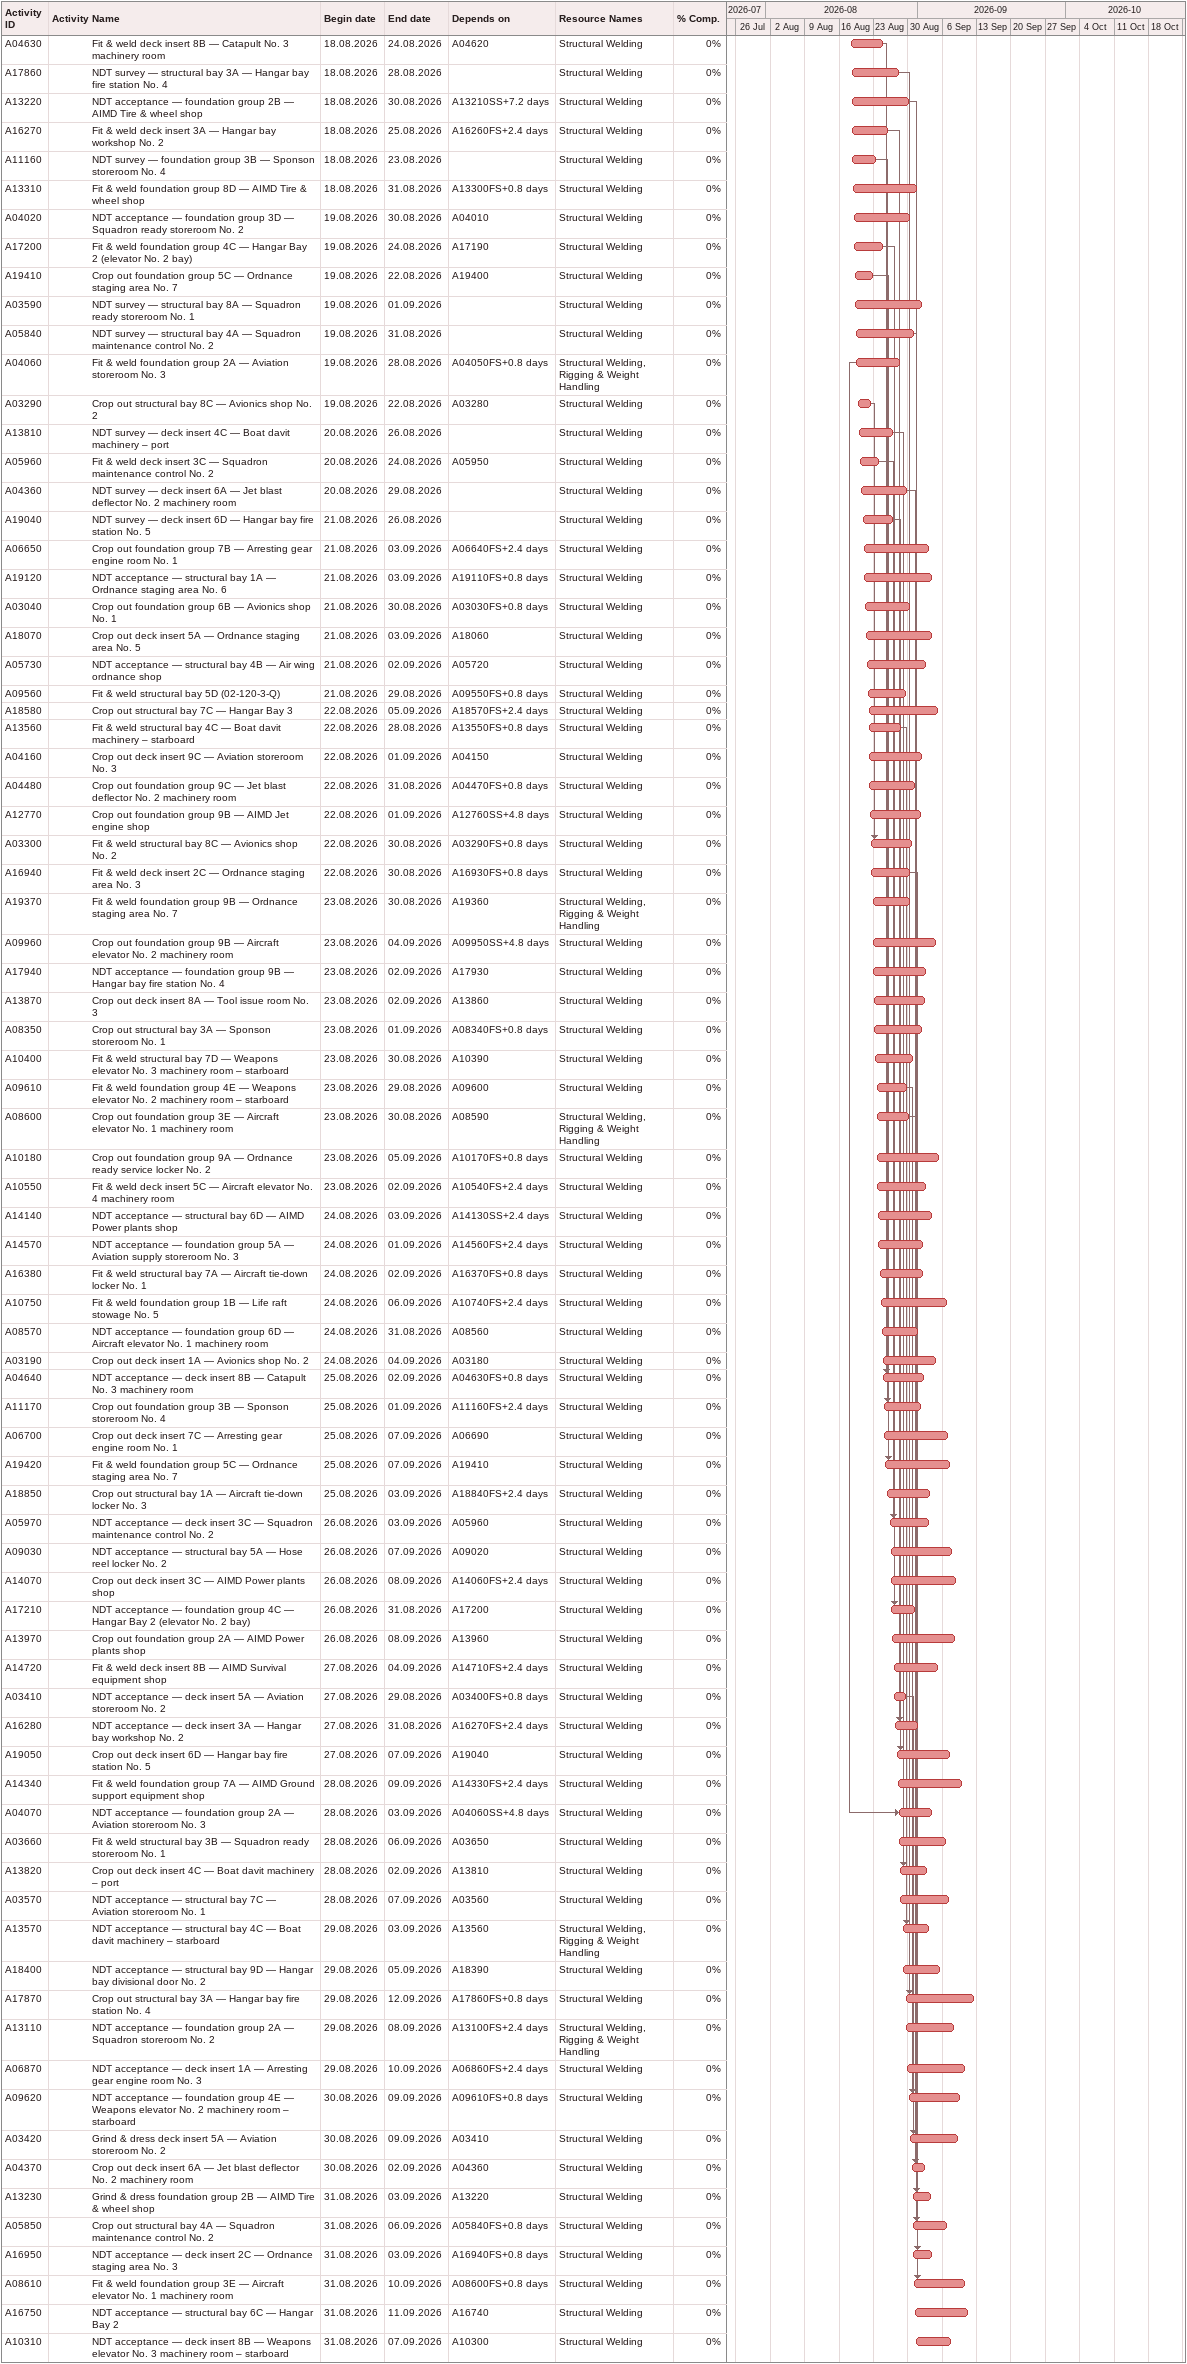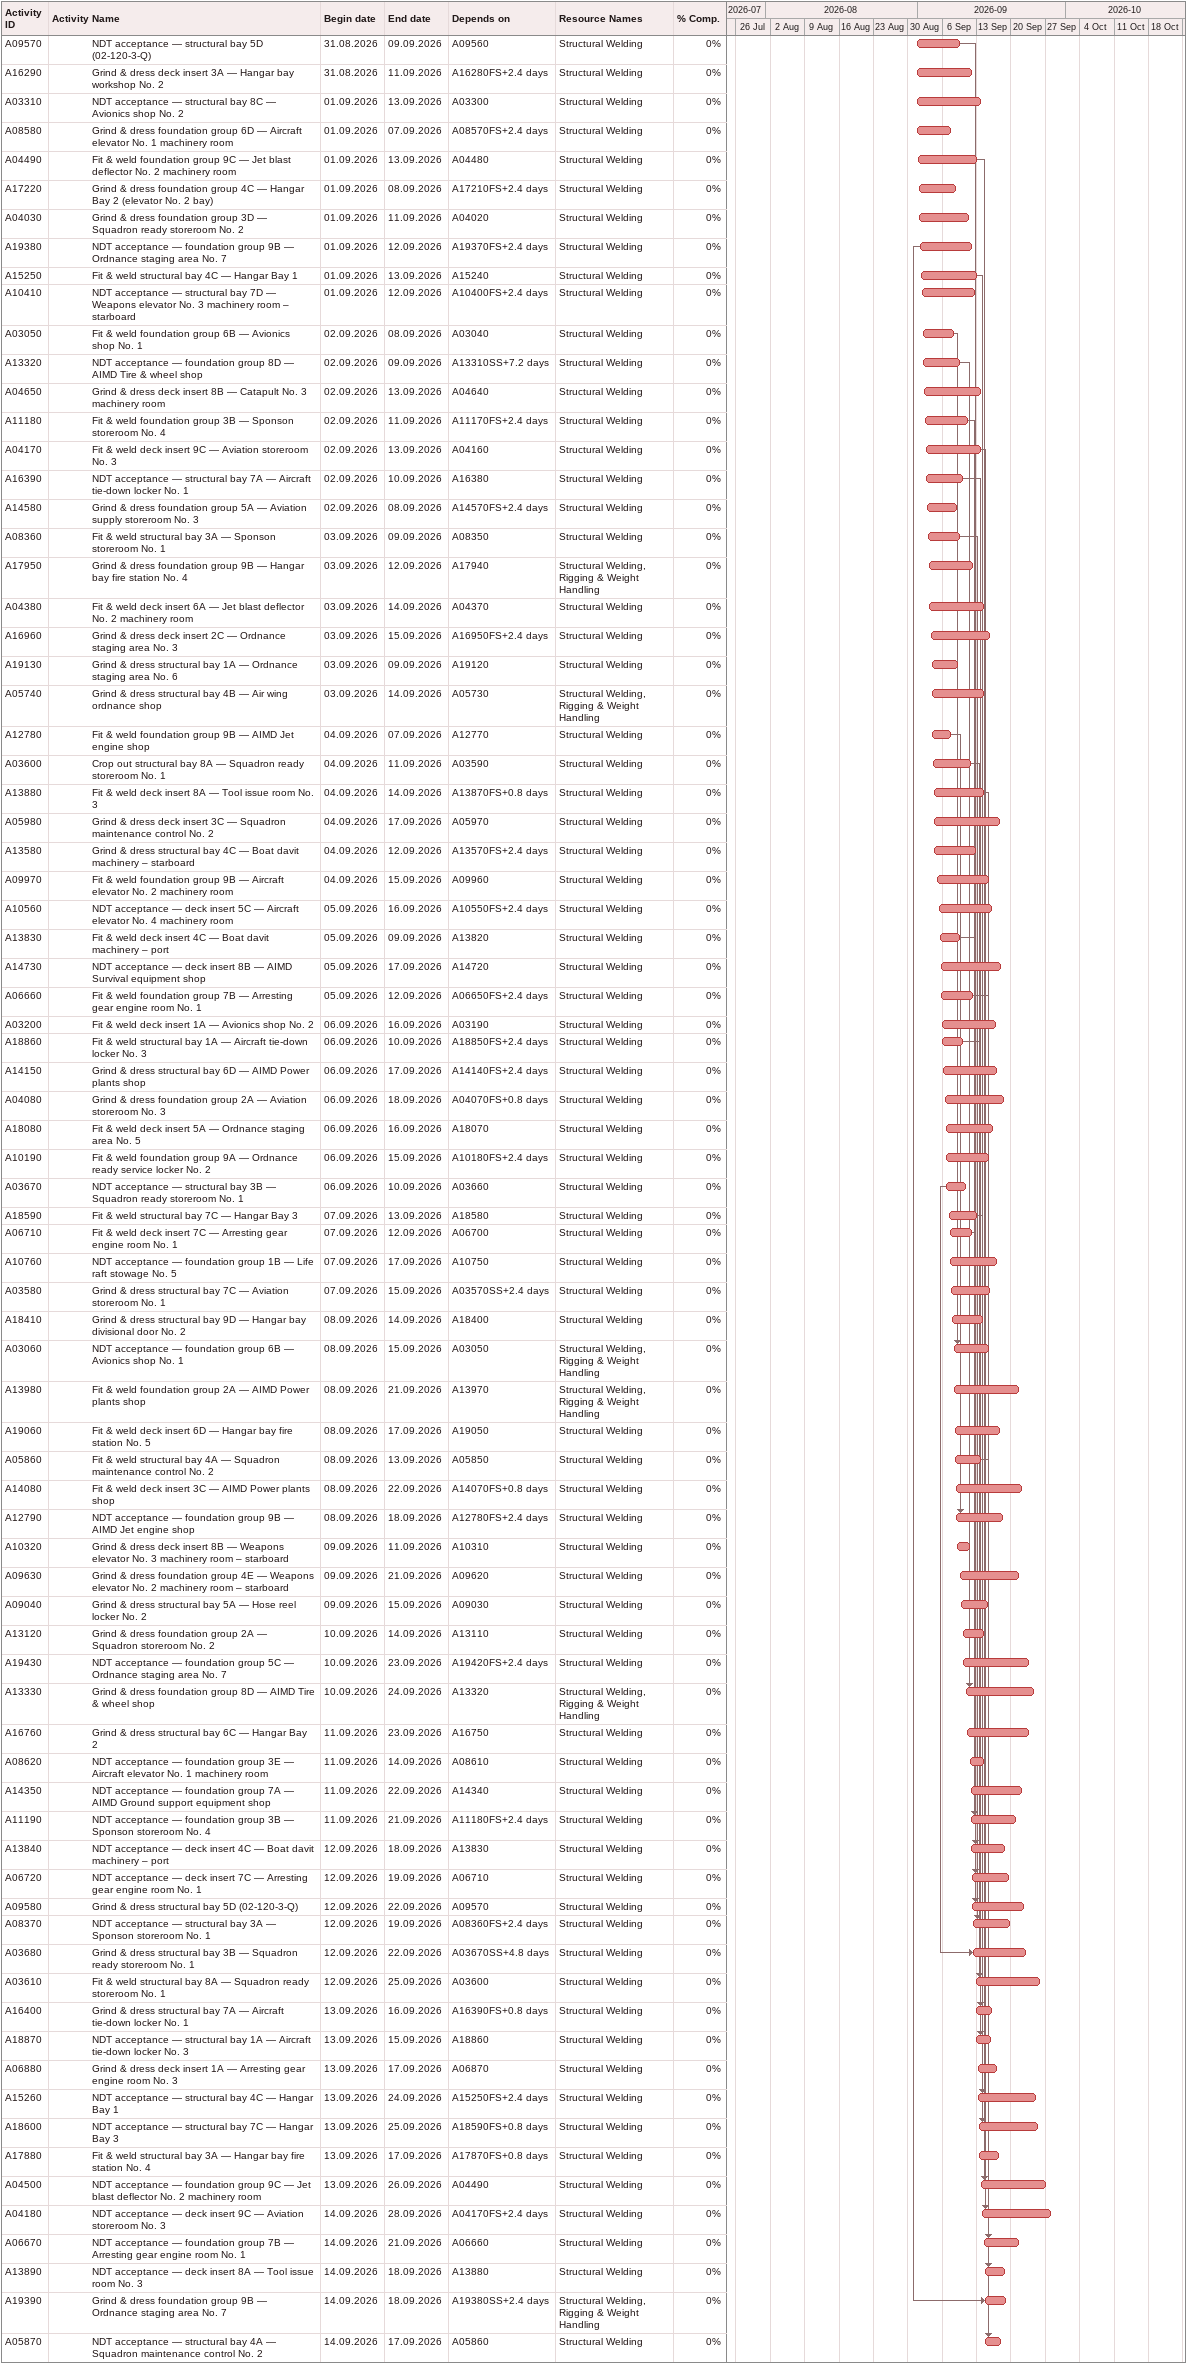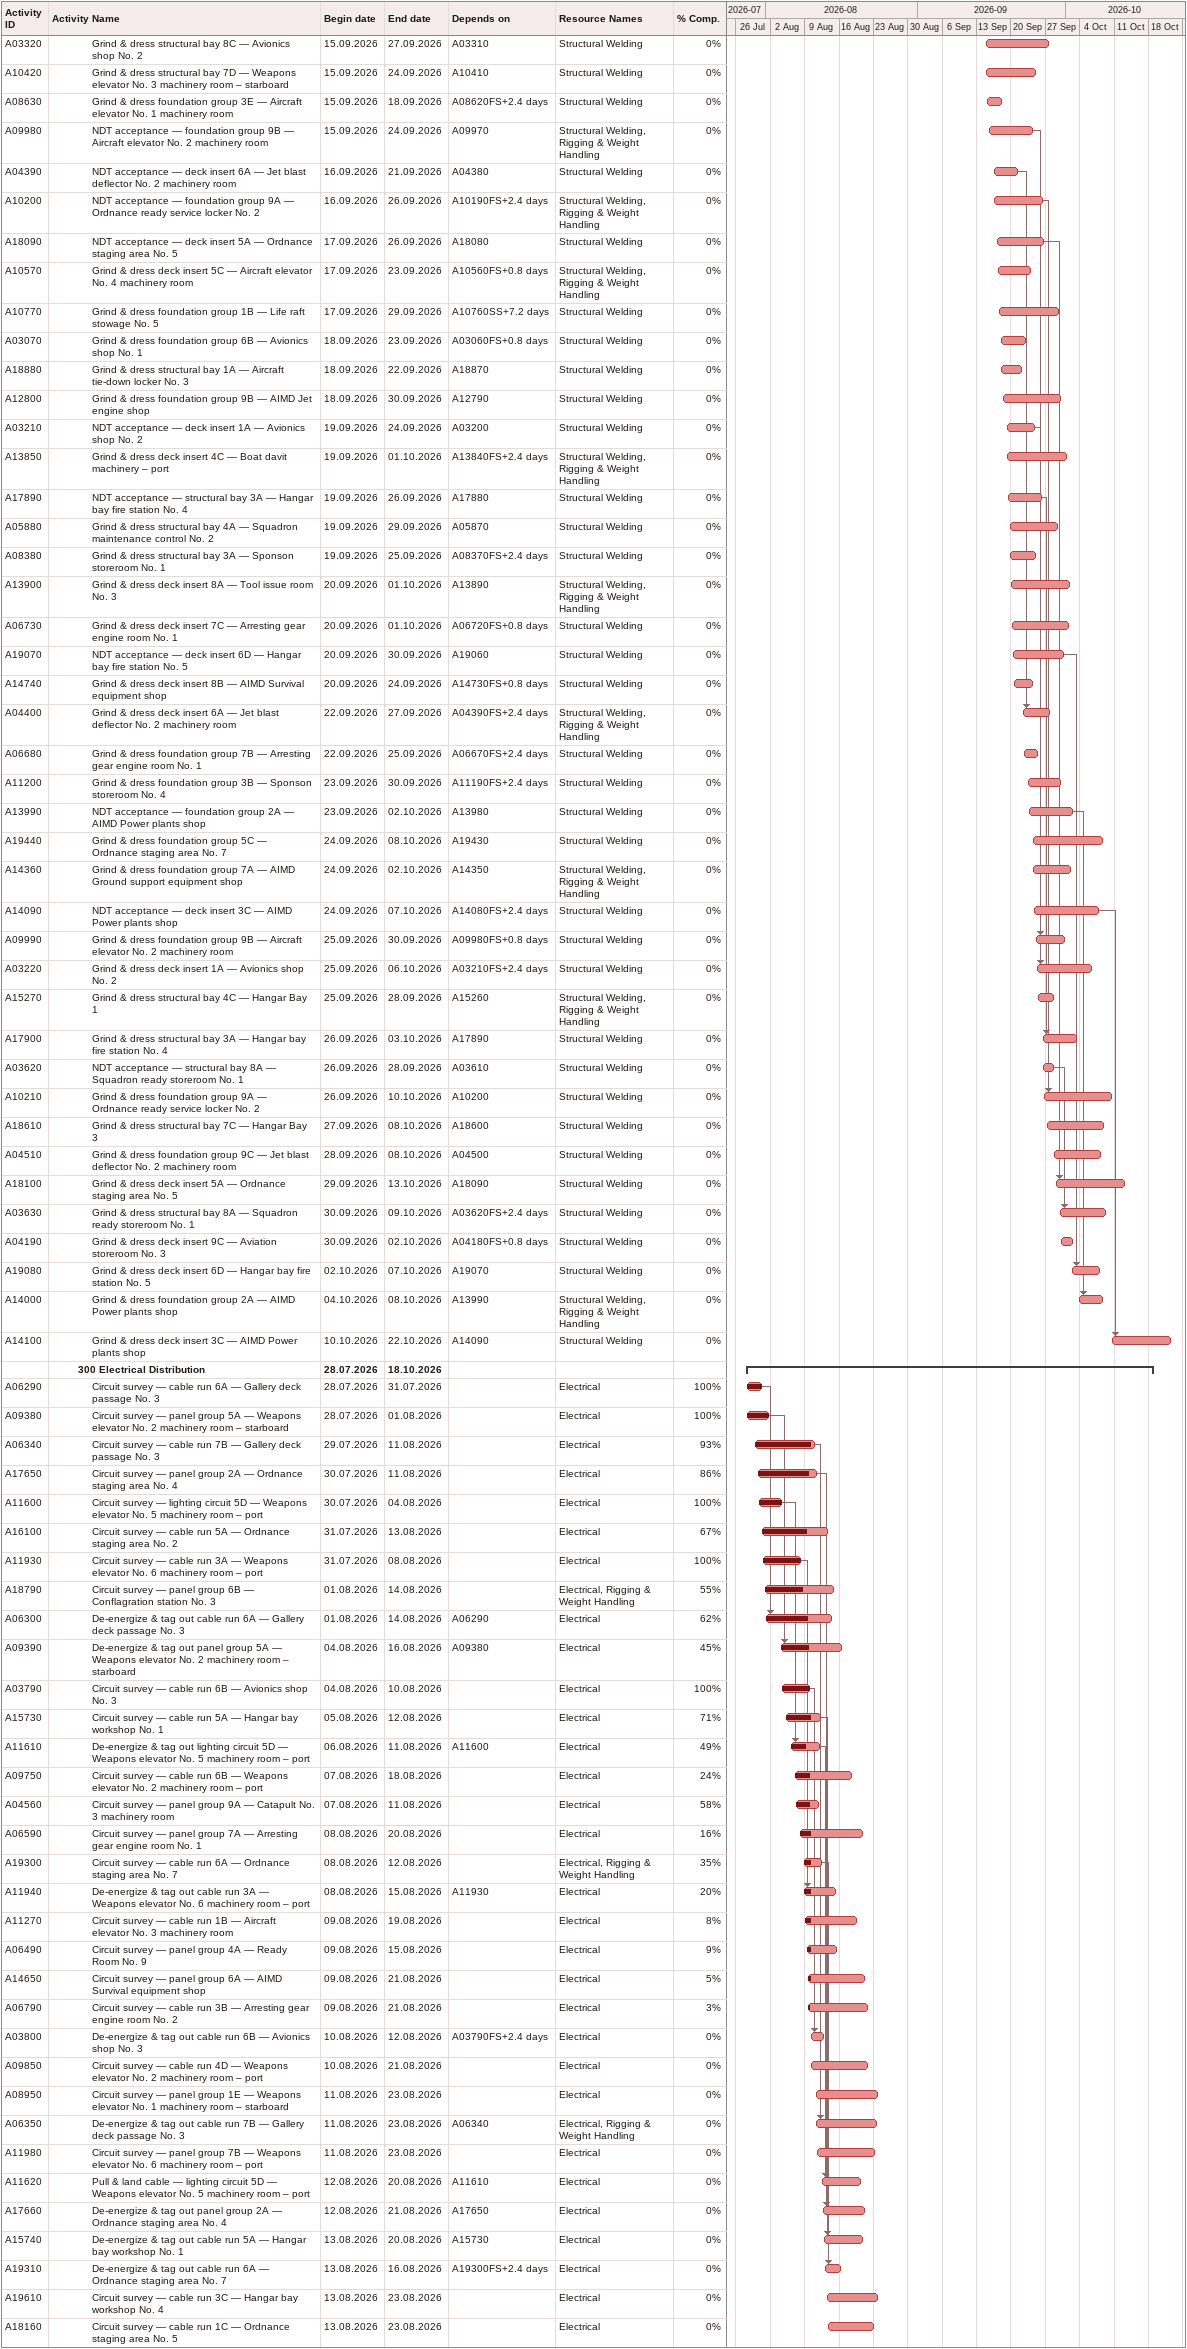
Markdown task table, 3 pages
| ID | Level | Task | Start | Finish | Predecessors | Resources | % complete |
|---|---|---|---|---|---|---|---|
| A04630 | 4 | Fit & weld deck insert 8B — Catapult No. 3 machinery room | 2026-08-18 | 2026-08-24 | A04620 | Structural Welding | 0 |
| A17860 | 4 | NDT survey — structural bay 3A — Hangar bay fire station No. 4 | 2026-08-18 | 2026-08-28 |  | Structural Welding | 0 |
| A13220 | 4 | NDT acceptance — foundation group 2B — AIMD Tire & wheel shop | 2026-08-18 | 2026-08-30 | A13210SS+7.2d | Structural Welding | 0 |
| A16270 | 4 | Fit & weld deck insert 3A — Hangar bay workshop No. 2 | 2026-08-18 | 2026-08-25 | A16260FS+2.4d | Structural Welding | 0 |
| A11160 | 4 | NDT survey — foundation group 3B — Sponson storeroom No. 4 | 2026-08-18 | 2026-08-23 |  | Structural Welding | 0 |
| A13310 | 4 | Fit & weld foundation group 8D — AIMD Tire & wheel shop | 2026-08-18 | 2026-08-31 | A13300FS+0.8d | Structural Welding | 0 |
| A04020 | 4 | NDT acceptance — foundation group 3D — Squadron ready storeroom No. 2 | 2026-08-19 | 2026-08-30 | A04010 | Structural Welding | 0 |
| A17200 | 4 | Fit & weld foundation group 4C — Hangar Bay 2 (elevator No. 2 bay) | 2026-08-19 | 2026-08-24 | A17190 | Structural Welding | 0 |
| A19410 | 4 | Crop out foundation group 5C — Ordnance staging area No. 7 | 2026-08-19 | 2026-08-22 | A19400 | Structural Welding | 0 |
| A03590 | 4 | NDT survey — structural bay 8A — Squadron ready storeroom No. 1 | 2026-08-19 | 2026-09-01 |  | Structural Welding | 0 |
| A05840 | 4 | NDT survey — structural bay 4A — Squadron maintenance control No. 2 | 2026-08-19 | 2026-08-31 |  | Structural Welding | 0 |
| A04060 | 4 | Fit & weld foundation group 2A — Aviation storeroom No. 3 | 2026-08-19 | 2026-08-28 | A04050FS+0.8d | Structural Welding, Rigging & Weight Handling | 0 |
| A03290 | 4 | Crop out structural bay 8C — Avionics shop No. 2 | 2026-08-19 | 2026-08-22 | A03280 | Structural Welding | 0 |
| A13810 | 4 | NDT survey — deck insert 4C — Boat davit machinery – port | 2026-08-20 | 2026-08-26 |  | Structural Welding | 0 |
| A05960 | 4 | Fit & weld deck insert 3C — Squadron maintenance control No. 2 | 2026-08-20 | 2026-08-24 | A05950 | Structural Welding | 0 |
| A04360 | 4 | NDT survey — deck insert 6A — Jet blast deflector No. 2 machinery room | 2026-08-20 | 2026-08-29 |  | Structural Welding | 0 |
| A19040 | 4 | NDT survey — deck insert 6D — Hangar bay fire station No. 5 | 2026-08-21 | 2026-08-26 |  | Structural Welding | 0 |
| A06650 | 4 | Crop out foundation group 7B — Arresting gear engine room No. 1 | 2026-08-21 | 2026-09-03 | A06640FS+2.4d | Structural Welding | 0 |
| A19120 | 4 | NDT acceptance — structural bay 1A — Ordnance staging area No. 6 | 2026-08-21 | 2026-09-03 | A19110FS+0.8d | Structural Welding | 0 |
| A03040 | 4 | Crop out foundation group 6B — Avionics shop No. 1 | 2026-08-21 | 2026-08-30 | A03030FS+0.8d | Structural Welding | 0 |
| A18070 | 4 | Crop out deck insert 5A — Ordnance staging area No. 5 | 2026-08-21 | 2026-09-03 | A18060 | Structural Welding | 0 |
| A05730 | 4 | NDT acceptance — structural bay 4B — Air wing ordnance shop | 2026-08-21 | 2026-09-02 | A05720 | Structural Welding | 0 |
| A09560 | 4 | Fit & weld structural bay 5D (02-120-3-Q) | 2026-08-21 | 2026-08-29 | A09550FS+0.8d | Structural Welding | 0 |
| A18580 | 4 | Crop out structural bay 7C — Hangar Bay 3 | 2026-08-22 | 2026-09-05 | A18570FS+2.4d | Structural Welding | 0 |
| A13560 | 4 | Fit & weld structural bay 4C — Boat davit machinery – starboard | 2026-08-22 | 2026-08-28 | A13550FS+0.8d | Structural Welding | 0 |
| A04160 | 4 | Crop out deck insert 9C — Aviation storeroom No. 3 | 2026-08-22 | 2026-09-01 | A04150 | Structural Welding | 0 |
| A04480 | 4 | Crop out foundation group 9C — Jet blast deflector No. 2 machinery room | 2026-08-22 | 2026-08-31 | A04470FS+0.8d | Structural Welding | 0 |
| A12770 | 4 | Crop out foundation group 9B — AIMD Jet engine shop | 2026-08-22 | 2026-09-01 | A12760SS+4.8d | Structural Welding | 0 |
| A03300 | 4 | Fit & weld structural bay 8C — Avionics shop No. 2 | 2026-08-22 | 2026-08-30 | A03290FS+0.8d | Structural Welding | 0 |
| A16940 | 4 | Fit & weld deck insert 2C — Ordnance staging area No. 3 | 2026-08-22 | 2026-08-30 | A16930FS+0.8d | Structural Welding | 0 |
| A19370 | 4 | Fit & weld foundation group 9B — Ordnance staging area No. 7 | 2026-08-23 | 2026-08-30 | A19360 | Structural Welding, Rigging & Weight Handling | 0 |
| A09960 | 4 | Crop out foundation group 9B — Aircraft elevator No. 2 machinery room | 2026-08-23 | 2026-09-04 | A09950SS+4.8d | Structural Welding | 0 |
| A17940 | 4 | NDT acceptance — foundation group 9B — Hangar bay fire station No. 4 | 2026-08-23 | 2026-09-02 | A17930 | Structural Welding | 0 |
| A13870 | 4 | Crop out deck insert 8A — Tool issue room No. 3 | 2026-08-23 | 2026-09-02 | A13860 | Structural Welding | 0 |
| A08350 | 4 | Crop out structural bay 3A — Sponson storeroom No. 1 | 2026-08-23 | 2026-09-01 | A08340FS+0.8d | Structural Welding | 0 |
| A10400 | 4 | Fit & weld structural bay 7D — Weapons elevator No. 3 machinery room – starboard | 2026-08-23 | 2026-08-30 | A10390 | Structural Welding | 0 |
| A09610 | 4 | Fit & weld foundation group 4E — Weapons elevator No. 2 machinery room – starboard | 2026-08-23 | 2026-08-29 | A09600 | Structural Welding | 0 |
| A08600 | 4 | Crop out foundation group 3E — Aircraft elevator No. 1 machinery room | 2026-08-23 | 2026-08-30 | A08590 | Structural Welding, Rigging & Weight Handling | 0 |
| A10180 | 4 | Crop out foundation group 9A — Ordnance ready service locker No. 2 | 2026-08-23 | 2026-09-05 | A10170FS+0.8d | Structural Welding | 0 |
| A10550 | 4 | Fit & weld deck insert 5C — Aircraft elevator No. 4 machinery room | 2026-08-23 | 2026-09-02 | A10540FS+2.4d | Structural Welding | 0 |
| A14140 | 4 | NDT acceptance — structural bay 6D — AIMD Power plants shop | 2026-08-24 | 2026-09-03 | A14130SS+2.4d | Structural Welding | 0 |
| A14570 | 4 | NDT acceptance — foundation group 5A — Aviation supply storeroom No. 3 | 2026-08-24 | 2026-09-01 | A14560FS+2.4d | Structural Welding | 0 |
| A16380 | 4 | Fit & weld structural bay 7A — Aircraft tie-down locker No. 1 | 2026-08-24 | 2026-09-02 | A16370FS+0.8d | Structural Welding | 0 |
| A10750 | 4 | Fit & weld foundation group 1B — Life raft stowage No. 5 | 2026-08-24 | 2026-09-06 | A10740FS+2.4d | Structural Welding | 0 |
| A08570 | 4 | NDT acceptance — foundation group 6D — Aircraft elevator No. 1 machinery room | 2026-08-24 | 2026-08-31 | A08560 | Structural Welding | 0 |
| A03190 | 4 | Crop out deck insert 1A — Avionics shop No. 2 | 2026-08-24 | 2026-09-04 | A03180 | Structural Welding | 0 |
| A04640 | 4 | NDT acceptance — deck insert 8B — Catapult No. 3 machinery room | 2026-08-25 | 2026-09-02 | A04630FS+0.8d | Structural Welding | 0 |
| A11170 | 4 | Crop out foundation group 3B — Sponson storeroom No. 4 | 2026-08-25 | 2026-09-01 | A11160FS+2.4d | Structural Welding | 0 |
| A06700 | 4 | Crop out deck insert 7C — Arresting gear engine room No. 1 | 2026-08-25 | 2026-09-07 | A06690 | Structural Welding | 0 |
| A19420 | 4 | Fit & weld foundation group 5C — Ordnance staging area No. 7 | 2026-08-25 | 2026-09-07 | A19410 | Structural Welding | 0 |
| A18850 | 4 | Crop out structural bay 1A — Aircraft tie-down locker No. 3 | 2026-08-25 | 2026-09-03 | A18840FS+2.4d | Structural Welding | 0 |
| A05970 | 4 | NDT acceptance — deck insert 3C — Squadron maintenance control No. 2 | 2026-08-26 | 2026-09-03 | A05960 | Structural Welding | 0 |
| A09030 | 4 | NDT acceptance — structural bay 5A — Hose reel locker No. 2 | 2026-08-26 | 2026-09-07 | A09020 | Structural Welding | 0 |
| A14070 | 4 | Crop out deck insert 3C — AIMD Power plants shop | 2026-08-26 | 2026-09-08 | A14060FS+2.4d | Structural Welding | 0 |
| A17210 | 4 | NDT acceptance — foundation group 4C — Hangar Bay 2 (elevator No. 2 bay) | 2026-08-26 | 2026-08-31 | A17200 | Structural Welding | 0 |
| A13970 | 4 | Crop out foundation group 2A — AIMD Power plants shop | 2026-08-26 | 2026-09-08 | A13960 | Structural Welding | 0 |
| A14720 | 4 | Fit & weld deck insert 8B — AIMD Survival equipment shop | 2026-08-27 | 2026-09-04 | A14710FS+2.4d | Structural Welding | 0 |
| A03410 | 4 | NDT acceptance — deck insert 5A — Aviation storeroom No. 2 | 2026-08-27 | 2026-08-29 | A03400FS+0.8d | Structural Welding | 0 |
| A16280 | 4 | NDT acceptance — deck insert 3A — Hangar bay workshop No. 2 | 2026-08-27 | 2026-08-31 | A16270FS+2.4d | Structural Welding | 0 |
| A19050 | 4 | Crop out deck insert 6D — Hangar bay fire station No. 5 | 2026-08-27 | 2026-09-07 | A19040 | Structural Welding | 0 |
| A14340 | 4 | Fit & weld foundation group 7A — AIMD Ground support equipment shop | 2026-08-28 | 2026-09-09 | A14330FS+2.4d | Structural Welding | 0 |
| A04070 | 4 | NDT acceptance — foundation group 2A — Aviation storeroom No. 3 | 2026-08-28 | 2026-09-03 | A04060SS+4.8d | Structural Welding | 0 |
| A03660 | 4 | Fit & weld structural bay 3B — Squadron ready storeroom No. 1 | 2026-08-28 | 2026-09-06 | A03650 | Structural Welding | 0 |
| A13820 | 4 | Crop out deck insert 4C — Boat davit machinery – port | 2026-08-28 | 2026-09-02 | A13810 | Structural Welding | 0 |
| A03570 | 4 | NDT acceptance — structural bay 7C — Aviation storeroom No. 1 | 2026-08-28 | 2026-09-07 | A03560 | Structural Welding | 0 |
| A13570 | 4 | NDT acceptance — structural bay 4C — Boat davit machinery – starboard | 2026-08-29 | 2026-09-03 | A13560 | Structural Welding, Rigging & Weight Handling | 0 |
| A18400 | 4 | NDT acceptance — structural bay 9D — Hangar bay divisional door No. 2 | 2026-08-29 | 2026-09-05 | A18390 | Structural Welding | 0 |
| A17870 | 4 | Crop out structural bay 3A — Hangar bay fire station No. 4 | 2026-08-29 | 2026-09-12 | A17860FS+0.8d | Structural Welding | 0 |
| A13110 | 4 | NDT acceptance — foundation group 2A — Squadron storeroom No. 2 | 2026-08-29 | 2026-09-08 | A13100FS+2.4d | Structural Welding, Rigging & Weight Handling | 0 |
| A06870 | 4 | NDT acceptance — deck insert 1A — Arresting gear engine room No. 3 | 2026-08-29 | 2026-09-10 | A06860FS+2.4d | Structural Welding | 0 |
| A09620 | 4 | NDT acceptance — foundation group 4E — Weapons elevator No. 2 machinery room – starboard | 2026-08-30 | 2026-09-09 | A09610FS+0.8d | Structural Welding | 0 |
| A03420 | 4 | Grind & dress deck insert 5A — Aviation storeroom No. 2 | 2026-08-30 | 2026-09-09 | A03410 | Structural Welding | 0 |
| A04370 | 4 | Crop out deck insert 6A — Jet blast deflector No. 2 machinery room | 2026-08-30 | 2026-09-02 | A04360 | Structural Welding | 0 |
| A13230 | 4 | Grind & dress foundation group 2B — AIMD Tire & wheel shop | 2026-08-31 | 2026-09-03 | A13220 | Structural Welding | 0 |
| A05850 | 4 | Crop out structural bay 4A — Squadron maintenance control No. 2 | 2026-08-31 | 2026-09-06 | A05840FS+0.8d | Structural Welding | 0 |
| A16950 | 4 | NDT acceptance — deck insert 2C — Ordnance staging area No. 3 | 2026-08-31 | 2026-09-03 | A16940FS+0.8d | Structural Welding | 0 |
| A08610 | 4 | Fit & weld foundation group 3E — Aircraft elevator No. 1 machinery room | 2026-08-31 | 2026-09-10 | A08600FS+0.8d | Structural Welding | 0 |
| A16750 | 4 | NDT acceptance — structural bay 6C — Hangar Bay 2 | 2026-08-31 | 2026-09-11 | A16740 | Structural Welding | 0 |
| A10310 | 4 | NDT acceptance — deck insert 8B — Weapons elevator No. 3 machinery room – starboard | 2026-08-31 | 2026-09-07 | A10300 | Structural Welding | 0 |
| A09570 | 4 | NDT acceptance — structural bay 5D (02-120-3-Q) | 2026-08-31 | 2026-09-09 | A09560 | Structural Welding | 0 |
| A16290 | 4 | Grind & dress deck insert 3A — Hangar bay workshop No. 2 | 2026-08-31 | 2026-09-11 | A16280FS+2.4d | Structural Welding | 0 |
| A03310 | 4 | NDT acceptance — structural bay 8C — Avionics shop No. 2 | 2026-09-01 | 2026-09-13 | A03300 | Structural Welding | 0 |
| A08580 | 4 | Grind & dress foundation group 6D — Aircraft elevator No. 1 machinery room | 2026-09-01 | 2026-09-07 | A08570FS+2.4d | Structural Welding | 0 |
| A04490 | 4 | Fit & weld foundation group 9C — Jet blast deflector No. 2 machinery room | 2026-09-01 | 2026-09-13 | A04480 | Structural Welding | 0 |
| A17220 | 4 | Grind & dress foundation group 4C — Hangar Bay 2 (elevator No. 2 bay) | 2026-09-01 | 2026-09-08 | A17210FS+2.4d | Structural Welding | 0 |
| A04030 | 4 | Grind & dress foundation group 3D — Squadron ready storeroom No. 2 | 2026-09-01 | 2026-09-11 | A04020 | Structural Welding | 0 |
| A19380 | 4 | NDT acceptance — foundation group 9B — Ordnance staging area No. 7 | 2026-09-01 | 2026-09-12 | A19370FS+2.4d | Structural Welding | 0 |
| A15250 | 4 | Fit & weld structural bay 4C — Hangar Bay 1 | 2026-09-01 | 2026-09-13 | A15240 | Structural Welding | 0 |
| A10410 | 4 | NDT acceptance — structural bay 7D — Weapons elevator No. 3 machinery room – starboard | 2026-09-01 | 2026-09-12 | A10400FS+2.4d | Structural Welding | 0 |
| A03050 | 4 | Fit & weld foundation group 6B — Avionics shop No. 1 | 2026-09-02 | 2026-09-08 | A03040 | Structural Welding | 0 |
| A13320 | 4 | NDT acceptance — foundation group 8D — AIMD Tire & wheel shop | 2026-09-02 | 2026-09-09 | A13310SS+7.2d | Structural Welding | 0 |
| A04650 | 4 | Grind & dress deck insert 8B — Catapult No. 3 machinery room | 2026-09-02 | 2026-09-13 | A04640 | Structural Welding | 0 |
| A11180 | 4 | Fit & weld foundation group 3B — Sponson storeroom No. 4 | 2026-09-02 | 2026-09-11 | A11170FS+2.4d | Structural Welding | 0 |
| A04170 | 4 | Fit & weld deck insert 9C — Aviation storeroom No. 3 | 2026-09-02 | 2026-09-13 | A04160 | Structural Welding | 0 |
| A16390 | 4 | NDT acceptance — structural bay 7A — Aircraft tie-down locker No. 1 | 2026-09-02 | 2026-09-10 | A16380 | Structural Welding | 0 |
| A14580 | 4 | Grind & dress foundation group 5A — Aviation supply storeroom No. 3 | 2026-09-02 | 2026-09-08 | A14570FS+2.4d | Structural Welding | 0 |
| A08360 | 4 | Fit & weld structural bay 3A — Sponson storeroom No. 1 | 2026-09-03 | 2026-09-09 | A08350 | Structural Welding | 0 |
| A17950 | 4 | Grind & dress foundation group 9B — Hangar bay fire station No. 4 | 2026-09-03 | 2026-09-12 | A17940 | Structural Welding, Rigging & Weight Handling | 0 |
| A04380 | 4 | Fit & weld deck insert 6A — Jet blast deflector No. 2 machinery room | 2026-09-03 | 2026-09-14 | A04370 | Structural Welding | 0 |
| A16960 | 4 | Grind & dress deck insert 2C — Ordnance staging area No. 3 | 2026-09-03 | 2026-09-15 | A16950FS+2.4d | Structural Welding | 0 |
| A19130 | 4 | Grind & dress structural bay 1A — Ordnance staging area No. 6 | 2026-09-03 | 2026-09-09 | A19120 | Structural Welding | 0 |
| A05740 | 4 | Grind & dress structural bay 4B — Air wing ordnance shop | 2026-09-03 | 2026-09-14 | A05730 | Structural Welding, Rigging & Weight Handling | 0 |
| A12780 | 4 | Fit & weld foundation group 9B — AIMD Jet engine shop | 2026-09-04 | 2026-09-07 | A12770 | Structural Welding | 0 |
| A03600 | 4 | Crop out structural bay 8A — Squadron ready storeroom No. 1 | 2026-09-04 | 2026-09-11 | A03590 | Structural Welding | 0 |
| A13880 | 4 | Fit & weld deck insert 8A — Tool issue room No. 3 | 2026-09-04 | 2026-09-14 | A13870FS+0.8d | Structural Welding | 0 |
| A05980 | 4 | Grind & dress deck insert 3C — Squadron maintenance control No. 2 | 2026-09-04 | 2026-09-17 | A05970 | Structural Welding | 0 |
| A13580 | 4 | Grind & dress structural bay 4C — Boat davit machinery – starboard | 2026-09-04 | 2026-09-12 | A13570FS+2.4d | Structural Welding | 0 |
| A09970 | 4 | Fit & weld foundation group 9B — Aircraft elevator No. 2 machinery room | 2026-09-04 | 2026-09-15 | A09960 | Structural Welding | 0 |
| A10560 | 4 | NDT acceptance — deck insert 5C — Aircraft elevator No. 4 machinery room | 2026-09-05 | 2026-09-16 | A10550FS+2.4d | Structural Welding | 0 |
| A13830 | 4 | Fit & weld deck insert 4C — Boat davit machinery – port | 2026-09-05 | 2026-09-09 | A13820 | Structural Welding | 0 |
| A14730 | 4 | NDT acceptance — deck insert 8B — AIMD Survival equipment shop | 2026-09-05 | 2026-09-17 | A14720 | Structural Welding | 0 |
| A06660 | 4 | Fit & weld foundation group 7B — Arresting gear engine room No. 1 | 2026-09-05 | 2026-09-12 | A06650FS+2.4d | Structural Welding | 0 |
| A03200 | 4 | Fit & weld deck insert 1A — Avionics shop No. 2 | 2026-09-06 | 2026-09-16 | A03190 | Structural Welding | 0 |
| A18860 | 4 | Fit & weld structural bay 1A — Aircraft tie-down locker No. 3 | 2026-09-06 | 2026-09-10 | A18850FS+2.4d | Structural Welding | 0 |
| A14150 | 4 | Grind & dress structural bay 6D — AIMD Power plants shop | 2026-09-06 | 2026-09-17 | A14140FS+2.4d | Structural Welding | 0 |
| A04080 | 4 | Grind & dress foundation group 2A — Aviation storeroom No. 3 | 2026-09-06 | 2026-09-18 | A04070FS+0.8d | Structural Welding | 0 |
| A18080 | 4 | Fit & weld deck insert 5A — Ordnance staging area No. 5 | 2026-09-06 | 2026-09-16 | A18070 | Structural Welding | 0 |
| A10190 | 4 | Fit & weld foundation group 9A — Ordnance ready service locker No. 2 | 2026-09-06 | 2026-09-15 | A10180FS+2.4d | Structural Welding | 0 |
| A03670 | 4 | NDT acceptance — structural bay 3B — Squadron ready storeroom No. 1 | 2026-09-06 | 2026-09-10 | A03660 | Structural Welding | 0 |
| A18590 | 4 | Fit & weld structural bay 7C — Hangar Bay 3 | 2026-09-07 | 2026-09-13 | A18580 | Structural Welding | 0 |
| A06710 | 4 | Fit & weld deck insert 7C — Arresting gear engine room No. 1 | 2026-09-07 | 2026-09-12 | A06700 | Structural Welding | 0 |
| A10760 | 4 | NDT acceptance — foundation group 1B — Life raft stowage No. 5 | 2026-09-07 | 2026-09-17 | A10750 | Structural Welding | 0 |
| A03580 | 4 | Grind & dress structural bay 7C — Aviation storeroom No. 1 | 2026-09-07 | 2026-09-15 | A03570SS+2.4d | Structural Welding | 0 |
| A18410 | 4 | Grind & dress structural bay 9D — Hangar bay divisional door No. 2 | 2026-09-08 | 2026-09-14 | A18400 | Structural Welding | 0 |
| A03060 | 4 | NDT acceptance — foundation group 6B — Avionics shop No. 1 | 2026-09-08 | 2026-09-15 | A03050 | Structural Welding, Rigging & Weight Handling | 0 |
| A13980 | 4 | Fit & weld foundation group 2A — AIMD Power plants shop | 2026-09-08 | 2026-09-21 | A13970 | Structural Welding, Rigging & Weight Handling | 0 |
| A19060 | 4 | Fit & weld deck insert 6D — Hangar bay fire station No. 5 | 2026-09-08 | 2026-09-17 | A19050 | Structural Welding | 0 |
| A05860 | 4 | Fit & weld structural bay 4A — Squadron maintenance control No. 2 | 2026-09-08 | 2026-09-13 | A05850 | Structural Welding | 0 |
| A14080 | 4 | Fit & weld deck insert 3C — AIMD Power plants shop | 2026-09-08 | 2026-09-22 | A14070FS+0.8d | Structural Welding | 0 |
| A12790 | 4 | NDT acceptance — foundation group 9B — AIMD Jet engine shop | 2026-09-08 | 2026-09-18 | A12780FS+2.4d | Structural Welding | 0 |
| A10320 | 4 | Grind & dress deck insert 8B — Weapons elevator No. 3 machinery room – starboard | 2026-09-09 | 2026-09-11 | A10310 | Structural Welding | 0 |
| A09630 | 4 | Grind & dress foundation group 4E — Weapons elevator No. 2 machinery room – starboard | 2026-09-09 | 2026-09-21 | A09620 | Structural Welding | 0 |
| A09040 | 4 | Grind & dress structural bay 5A — Hose reel locker No. 2 | 2026-09-09 | 2026-09-15 | A09030 | Structural Welding | 0 |
| A13120 | 4 | Grind & dress foundation group 2A — Squadron storeroom No. 2 | 2026-09-10 | 2026-09-14 | A13110 | Structural Welding | 0 |
| A19430 | 4 | NDT acceptance — foundation group 5C — Ordnance staging area No. 7 | 2026-09-10 | 2026-09-23 | A19420FS+2.4d | Structural Welding | 0 |
| A13330 | 4 | Grind & dress foundation group 8D — AIMD Tire & wheel shop | 2026-09-10 | 2026-09-24 | A13320 | Structural Welding, Rigging & Weight Handling | 0 |
| A16760 | 4 | Grind & dress structural bay 6C — Hangar Bay 2 | 2026-09-11 | 2026-09-23 | A16750 | Structural Welding | 0 |
| A08620 | 4 | NDT acceptance — foundation group 3E — Aircraft elevator No. 1 machinery room | 2026-09-11 | 2026-09-14 | A08610 | Structural Welding | 0 |
| A14350 | 4 | NDT acceptance — foundation group 7A — AIMD Ground support equipment shop | 2026-09-11 | 2026-09-22 | A14340 | Structural Welding | 0 |
| A11190 | 4 | NDT acceptance — foundation group 3B — Sponson storeroom No. 4 | 2026-09-11 | 2026-09-21 | A11180FS+2.4d | Structural Welding | 0 |
| A13840 | 4 | NDT acceptance — deck insert 4C — Boat davit machinery – port | 2026-09-12 | 2026-09-18 | A13830 | Structural Welding | 0 |
| A06720 | 4 | NDT acceptance — deck insert 7C — Arresting gear engine room No. 1 | 2026-09-12 | 2026-09-19 | A06710 | Structural Welding | 0 |
| A09580 | 4 | Grind & dress structural bay 5D (02-120-3-Q) | 2026-09-12 | 2026-09-22 | A09570 | Structural Welding | 0 |
| A08370 | 4 | NDT acceptance — structural bay 3A — Sponson storeroom No. 1 | 2026-09-12 | 2026-09-19 | A08360FS+2.4d | Structural Welding | 0 |
| A03680 | 4 | Grind & dress structural bay 3B — Squadron ready storeroom No. 1 | 2026-09-12 | 2026-09-22 | A03670SS+4.8d | Structural Welding | 0 |
| A03610 | 4 | Fit & weld structural bay 8A — Squadron ready storeroom No. 1 | 2026-09-12 | 2026-09-25 | A03600 | Structural Welding | 0 |
| A16400 | 4 | Grind & dress structural bay 7A — Aircraft tie-down locker No. 1 | 2026-09-13 | 2026-09-16 | A16390FS+0.8d | Structural Welding | 0 |
| A18870 | 4 | NDT acceptance — structural bay 1A — Aircraft tie-down locker No. 3 | 2026-09-13 | 2026-09-15 | A18860 | Structural Welding | 0 |
| A06880 | 4 | Grind & dress deck insert 1A — Arresting gear engine room No. 3 | 2026-09-13 | 2026-09-17 | A06870 | Structural Welding | 0 |
| A15260 | 4 | NDT acceptance — structural bay 4C — Hangar Bay 1 | 2026-09-13 | 2026-09-24 | A15250FS+2.4d | Structural Welding | 0 |
| A18600 | 4 | NDT acceptance — structural bay 7C — Hangar Bay 3 | 2026-09-13 | 2026-09-25 | A18590FS+0.8d | Structural Welding | 0 |
| A17880 | 4 | Fit & weld structural bay 3A — Hangar bay fire station No. 4 | 2026-09-13 | 2026-09-17 | A17870FS+0.8d | Structural Welding | 0 |
| A04500 | 4 | NDT acceptance — foundation group 9C — Jet blast deflector No. 2 machinery room | 2026-09-13 | 2026-09-26 | A04490 | Structural Welding | 0 |
| A04180 | 4 | NDT acceptance — deck insert 9C — Aviation storeroom No. 3 | 2026-09-14 | 2026-09-28 | A04170FS+2.4d | Structural Welding | 0 |
| A06670 | 4 | NDT acceptance — foundation group 7B — Arresting gear engine room No. 1 | 2026-09-14 | 2026-09-21 | A06660 | Structural Welding | 0 |
| A13890 | 4 | NDT acceptance — deck insert 8A — Tool issue room No. 3 | 2026-09-14 | 2026-09-18 | A13880 | Structural Welding | 0 |
| A19390 | 4 | Grind & dress foundation group 9B — Ordnance staging area No. 7 | 2026-09-14 | 2026-09-18 | A19380SS+2.4d | Structural Welding, Rigging & Weight Handling | 0 |
| A05870 | 4 | NDT acceptance — structural bay 4A — Squadron maintenance control No. 2 | 2026-09-14 | 2026-09-17 | A05860 | Structural Welding | 0 |
| A03320 | 4 | Grind & dress structural bay 8C — Avionics shop No. 2 | 2026-09-15 | 2026-09-27 | A03310 | Structural Welding | 0 |
| A10420 | 4 | Grind & dress structural bay 7D — Weapons elevator No. 3 machinery room – starboard | 2026-09-15 | 2026-09-24 | A10410 | Structural Welding | 0 |
| A08630 | 4 | Grind & dress foundation group 3E — Aircraft elevator No. 1 machinery room | 2026-09-15 | 2026-09-18 | A08620FS+2.4d | Structural Welding | 0 |
| A09980 | 4 | NDT acceptance — foundation group 9B — Aircraft elevator No. 2 machinery room | 2026-09-15 | 2026-09-24 | A09970 | Structural Welding, Rigging & Weight Handling | 0 |
| A04390 | 4 | NDT acceptance — deck insert 6A — Jet blast deflector No. 2 machinery room | 2026-09-16 | 2026-09-21 | A04380 | Structural Welding | 0 |
| A10200 | 4 | NDT acceptance — foundation group 9A — Ordnance ready service locker No. 2 | 2026-09-16 | 2026-09-26 | A10190FS+2.4d | Structural Welding, Rigging & Weight Handling | 0 |
| A18090 | 4 | NDT acceptance — deck insert 5A — Ordnance staging area No. 5 | 2026-09-17 | 2026-09-26 | A18080 | Structural Welding | 0 |
| A10570 | 4 | Grind & dress deck insert 5C — Aircraft elevator No. 4 machinery room | 2026-09-17 | 2026-09-23 | A10560FS+0.8d | Structural Welding, Rigging & Weight Handling | 0 |
| A10770 | 4 | Grind & dress foundation group 1B — Life raft stowage No. 5 | 2026-09-17 | 2026-09-29 | A10760SS+7.2d | Structural Welding | 0 |
| A03070 | 4 | Grind & dress foundation group 6B — Avionics shop No. 1 | 2026-09-18 | 2026-09-23 | A03060FS+0.8d | Structural Welding | 0 |
| A18880 | 4 | Grind & dress structural bay 1A — Aircraft tie-down locker No. 3 | 2026-09-18 | 2026-09-22 | A18870 | Structural Welding | 0 |
| A12800 | 4 | Grind & dress foundation group 9B — AIMD Jet engine shop | 2026-09-18 | 2026-09-30 | A12790 | Structural Welding | 0 |
| A03210 | 4 | NDT acceptance — deck insert 1A — Avionics shop No. 2 | 2026-09-19 | 2026-09-24 | A03200 | Structural Welding | 0 |
| A13850 | 4 | Grind & dress deck insert 4C — Boat davit machinery – port | 2026-09-19 | 2026-10-01 | A13840FS+2.4d | Structural Welding, Rigging & Weight Handling | 0 |
| A17890 | 4 | NDT acceptance — structural bay 3A — Hangar bay fire station No. 4 | 2026-09-19 | 2026-09-26 | A17880 | Structural Welding | 0 |
| A05880 | 4 | Grind & dress structural bay 4A — Squadron maintenance control No. 2 | 2026-09-19 | 2026-09-29 | A05870 | Structural Welding | 0 |
| A08380 | 4 | Grind & dress structural bay 3A — Sponson storeroom No. 1 | 2026-09-19 | 2026-09-25 | A08370FS+2.4d | Structural Welding | 0 |
| A13900 | 4 | Grind & dress deck insert 8A — Tool issue room No. 3 | 2026-09-20 | 2026-10-01 | A13890 | Structural Welding, Rigging & Weight Handling | 0 |
| A06730 | 4 | Grind & dress deck insert 7C — Arresting gear engine room No. 1 | 2026-09-20 | 2026-10-01 | A06720FS+0.8d | Structural Welding | 0 |
| A19070 | 4 | NDT acceptance — deck insert 6D — Hangar bay fire station No. 5 | 2026-09-20 | 2026-09-30 | A19060 | Structural Welding | 0 |
| A14740 | 4 | Grind & dress deck insert 8B — AIMD Survival equipment shop | 2026-09-20 | 2026-09-24 | A14730FS+0.8d | Structural Welding | 0 |
| A04400 | 4 | Grind & dress deck insert 6A — Jet blast deflector No. 2 machinery room | 2026-09-22 | 2026-09-27 | A04390FS+2.4d | Structural Welding, Rigging & Weight Handling | 0 |
| A06680 | 4 | Grind & dress foundation group 7B — Arresting gear engine room No. 1 | 2026-09-22 | 2026-09-25 | A06670FS+2.4d | Structural Welding | 0 |
| A11200 | 4 | Grind & dress foundation group 3B — Sponson storeroom No. 4 | 2026-09-23 | 2026-09-30 | A11190FS+2.4d | Structural Welding | 0 |
| A13990 | 4 | NDT acceptance — foundation group 2A — AIMD Power plants shop | 2026-09-23 | 2026-10-02 | A13980 | Structural Welding | 0 |
| A19440 | 4 | Grind & dress foundation group 5C — Ordnance staging area No. 7 | 2026-09-24 | 2026-10-08 | A19430 | Structural Welding | 0 |
| A14360 | 4 | Grind & dress foundation group 7A — AIMD Ground support equipment shop | 2026-09-24 | 2026-10-02 | A14350 | Structural Welding, Rigging & Weight Handling | 0 |
| A14090 | 4 | NDT acceptance — deck insert 3C — AIMD Power plants shop | 2026-09-24 | 2026-10-07 | A14080FS+2.4d | Structural Welding | 0 |
| A09990 | 4 | Grind & dress foundation group 9B — Aircraft elevator No. 2 machinery room | 2026-09-25 | 2026-09-30 | A09980FS+0.8d | Structural Welding | 0 |
| A03220 | 4 | Grind & dress deck insert 1A — Avionics shop No. 2 | 2026-09-25 | 2026-10-06 | A03210FS+2.4d | Structural Welding | 0 |
| A15270 | 4 | Grind & dress structural bay 4C — Hangar Bay 1 | 2026-09-25 | 2026-09-28 | A15260 | Structural Welding, Rigging & Weight Handling | 0 |
| A17900 | 4 | Grind & dress structural bay 3A — Hangar bay fire station No. 4 | 2026-09-26 | 2026-10-03 | A17890 | Structural Welding | 0 |
| A03620 | 4 | NDT acceptance — structural bay 8A — Squadron ready storeroom No. 1 | 2026-09-26 | 2026-09-28 | A03610 | Structural Welding | 0 |
| A10210 | 4 | Grind & dress foundation group 9A — Ordnance ready service locker No. 2 | 2026-09-26 | 2026-10-10 | A10200 | Structural Welding | 0 |
| A18610 | 4 | Grind & dress structural bay 7C — Hangar Bay 3 | 2026-09-27 | 2026-10-08 | A18600 | Structural Welding | 0 |
| A04510 | 4 | Grind & dress foundation group 9C — Jet blast deflector No. 2 machinery room | 2026-09-28 | 2026-10-08 | A04500 | Structural Welding | 0 |
| A18100 | 4 | Grind & dress deck insert 5A — Ordnance staging area No. 5 | 2026-09-29 | 2026-10-13 | A18090 | Structural Welding | 0 |
| A03630 | 4 | Grind & dress structural bay 8A — Squadron ready storeroom No. 1 | 2026-09-30 | 2026-10-09 | A03620FS+2.4d | Structural Welding | 0 |
| A04190 | 4 | Grind & dress deck insert 9C — Aviation storeroom No. 3 | 2026-09-30 | 2026-10-02 | A04180FS+0.8d | Structural Welding | 0 |
| A19080 | 4 | Grind & dress deck insert 6D — Hangar bay fire station No. 5 | 2026-10-02 | 2026-10-07 | A19070 | Structural Welding | 0 |
| A14000 | 4 | Grind & dress foundation group 2A — AIMD Power plants shop | 2026-10-04 | 2026-10-08 | A13990 | Structural Welding, Rigging & Weight Handling | 0 |
| A14100 | 4 | Grind & dress deck insert 3C — AIMD Power plants shop | 2026-10-10 | 2026-10-22 | A14090 | Structural Welding | 0 |
|  | 3 | **300 Electrical Distribution** | 2026-07-28 | 2026-10-18 |  |  |  |
| A06290 | 4 | Circuit survey — cable run 6A — Gallery deck passage No. 3 | 2026-07-28 | 2026-07-31 |  | Electrical | 100 |
| A09380 | 4 | Circuit survey — panel group 5A — Weapons elevator No. 2 machinery room – starboard | 2026-07-28 | 2026-08-01 |  | Electrical | 100 |
| A06340 | 4 | Circuit survey — cable run 7B — Gallery deck passage No. 3 | 2026-07-29 | 2026-08-11 |  | Electrical | 93 |
| A17650 | 4 | Circuit survey — panel group 2A — Ordnance staging area No. 4 | 2026-07-30 | 2026-08-11 |  | Electrical | 86 |
| A11600 | 4 | Circuit survey — lighting circuit 5D — Weapons elevator No. 5 machinery room – port | 2026-07-30 | 2026-08-04 |  | Electrical | 100 |
| A16100 | 4 | Circuit survey — cable run 5A — Ordnance staging area No. 2 | 2026-07-31 | 2026-08-13 |  | Electrical | 67 |
| A11930 | 4 | Circuit survey — cable run 3A — Weapons elevator No. 6 machinery room – port | 2026-07-31 | 2026-08-08 |  | Electrical | 100 |
| A18790 | 4 | Circuit survey — panel group 6B — Conflagration station No. 3 | 2026-08-01 | 2026-08-14 |  | Electrical, Rigging & Weight Handling | 55 |
| A06300 | 4 | De-energize & tag out cable run 6A — Gallery deck passage No. 3 | 2026-08-01 | 2026-08-14 | A06290 | Electrical | 62 |
| A09390 | 4 | De-energize & tag out panel group 5A — Weapons elevator No. 2 machinery room – starboard | 2026-08-04 | 2026-08-16 | A09380 | Electrical | 45 |
| A03790 | 4 | Circuit survey — cable run 6B — Avionics shop No. 3 | 2026-08-04 | 2026-08-10 |  | Electrical | 100 |
| A15730 | 4 | Circuit survey — cable run 5A — Hangar bay workshop No. 1 | 2026-08-05 | 2026-08-12 |  | Electrical | 71 |
| A11610 | 4 | De-energize & tag out lighting circuit 5D — Weapons elevator No. 5 machinery room – port | 2026-08-06 | 2026-08-11 | A11600 | Electrical | 49 |
| A09750 | 4 | Circuit survey — cable run 6B — Weapons elevator No. 2 machinery room – port | 2026-08-07 | 2026-08-18 |  | Electrical | 24 |
| A04560 | 4 | Circuit survey — panel group 9A — Catapult No. 3 machinery room | 2026-08-07 | 2026-08-11 |  | Electrical | 58 |
| A06590 | 4 | Circuit survey — panel group 7A — Arresting gear engine room No. 1 | 2026-08-08 | 2026-08-20 |  | Electrical | 16 |
| A19300 | 4 | Circuit survey — cable run 6A — Ordnance staging area No. 7 | 2026-08-08 | 2026-08-12 |  | Electrical, Rigging & Weight Handling | 35 |
| A11940 | 4 | De-energize & tag out cable run 3A — Weapons elevator No. 6 machinery room – port | 2026-08-08 | 2026-08-15 | A11930 | Electrical | 20 |
| A11270 | 4 | Circuit survey — cable run 1B — Aircraft elevator No. 3 machinery room | 2026-08-09 | 2026-08-19 |  | Electrical | 8 |
| A06490 | 4 | Circuit survey — panel group 4A — Ready Room No. 9 | 2026-08-09 | 2026-08-15 |  | Electrical | 9 |
| A14650 | 4 | Circuit survey — panel group 6A — AIMD Survival equipment shop | 2026-08-09 | 2026-08-21 |  | Electrical | 5 |
| A06790 | 4 | Circuit survey — cable run 3B — Arresting gear engine room No. 2 | 2026-08-09 | 2026-08-21 |  | Electrical | 3 |
| A03800 | 4 | De-energize & tag out cable run 6B — Avionics shop No. 3 | 2026-08-10 | 2026-08-12 | A03790FS+2.4d | Electrical | 0 |
| A09850 | 4 | Circuit survey — cable run 4D — Weapons elevator No. 2 machinery room – port | 2026-08-10 | 2026-08-21 |  | Electrical | 0 |
| A08950 | 4 | Circuit survey — panel group 1E — Weapons elevator No. 1 machinery room – starboard | 2026-08-11 | 2026-08-23 |  | Electrical | 0 |
| A06350 | 4 | De-energize & tag out cable run 7B — Gallery deck passage No. 3 | 2026-08-11 | 2026-08-23 | A06340 | Electrical, Rigging & Weight Handling | 0 |
| A11980 | 4 | Circuit survey — panel group 7B — Weapons elevator No. 6 machinery room – port | 2026-08-11 | 2026-08-23 |  | Electrical | 0 |
| A11620 | 4 | Pull & land cable — lighting circuit 5D — Weapons elevator No. 5 machinery room – port | 2026-08-12 | 2026-08-20 | A11610 | Electrical | 0 |
| A17660 | 4 | De-energize & tag out panel group 2A — Ordnance staging area No. 4 | 2026-08-12 | 2026-08-21 | A17650 | Electrical | 0 |
| A15740 | 4 | De-energize & tag out cable run 5A — Hangar bay workshop No. 1 | 2026-08-13 | 2026-08-20 | A15730 | Electrical | 0 |
| A19310 | 4 | De-energize & tag out cable run 6A — Ordnance staging area No. 7 | 2026-08-13 | 2026-08-16 | A19300FS+2.4d | Electrical | 0 |
| A19610 | 4 | Circuit survey — cable run 3C — Hangar bay workshop No. 4 | 2026-08-13 | 2026-08-23 |  | Electrical | 0 |
| A18160 | 4 | Circuit survey — cable run 1C — Ordnance staging area No. 5 | 2026-08-13 | 2026-08-23 |  | Electrical | 0 |
